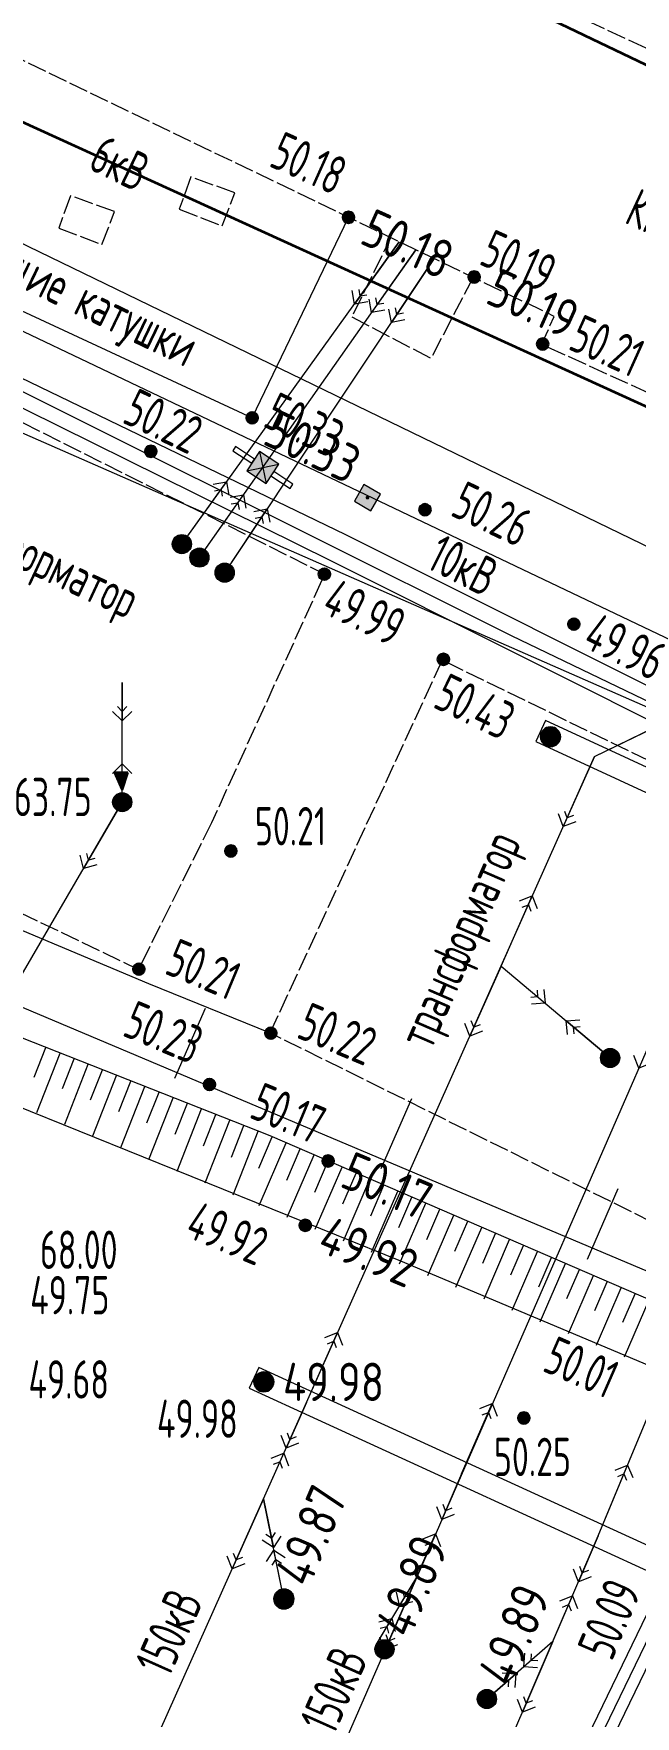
# Model space of a CAD drawing. Extents: x 1098675 to 1099684, y 381052 to 381453.
# Drawn here: x 1099373.58 to 1099389.28, y 381297.11 to 381341 of the extents above; entities that cross this region are included whole.
import ezdxf
from ezdxf.enums import TextEntityAlignment as Align

# ---------------------------------------------------------------- set-up
doc = ezdxf.new("R2010")
doc.units = 0
doc.header["$MEASUREMENT"] = 0
doc.linetypes.add('500_13', pattern=[1, 1, 0])
doc.layers.add('Съемка', color=253, linetype='CONTINUOUS', lineweight=20)
doc.layers.add('Тропа обхода предв.', color=7, linetype='CONTINUOUS', lineweight=0)
doc.layers.add('Территория ПС Мелитопольская$0$0.1 Здание и сооружение (сущ.)', color=7, linetype='CONTINUOUS')
doc.styles.add('txt', font='GOST2304A.ttf')
doc.styles.add('ГОСТ', font='GOST2304A.ttf', dxfattribs={"height": 2.5})
doc.linetypes.add('g5_119_1', pattern='A,4,-1,[31,GUGK_2005.shx,S=0.1,R=0,X=0,Y=0],0.35,[31,GUGK_2005.shx,S=0.08,R=0,X=0,Y=0],3.3,[31,GUGK_2005.shx,S=0.08,R=180,X=0,Y=0],0.35,[31,GUGK_2005.shx,S=0.1,R=180,X=0,Y=0],-1', length=10)
doc.linetypes.add('ЗАБбетКР^1', pattern='A,2,-0.498,0,[133,ltypeshp.shx,S=0.04,R=0,X=-0.04,Y=0],-0.001,[133,ltypeshp.shx,S=0.08,R=0,X=-0.08,Y=0],-0.001,[133,ltypeshp.shx,S=0.5,R=0,X=-0.5,Y=0],-0.001,["|",txt,S=0.5,R=0,X=0,Y=0.5],-0.499,2', length=5)
doc.linetypes.add('ПОДОШВА_Дороги', pattern='A,0,[201,mapsigns2.shx,S=0.12,R=0,X=0,Y=0],-1.5', length=1.5)

# ---------------------------------------------------------------- blocks, each defined once
blk = doc.blocks.new('Территория ПС Мелитопольская')
at = {"layer": 'Территория ПС Мелитопольская$0$0.1 Здание и сооружение (сущ.)', "color": 146, "lineweight": 35, "true_color": 0x105689}
blk.add_lwpolyline([(719806, 580508), (790754, 551155), (794346, 559917), (786370, 563335), (777268, 567077), (776659, 565745), (747644, 578368), (748403, 580022), (738142, 584428), (737600, 583313), (723840, 589985), (719806, 580508)], dxfattribs=at)
blk = doc.blocks.new('Съемка')
at = {"layer": 'Съемка', "linetype": 'Continuous', "lineweight": -2}
h = blk.add_hatch(color=8, dxfattribs=at)
h.dxf.hatch_style = 1
edge = h.paths.add_edge_path()
edge.add_arc((1099381.798, 381336.206), 0.15, 0, 360)
h = blk.add_hatch(color=8, dxfattribs=at)
h.dxf.hatch_style = 1
edge = h.paths.add_edge_path()
edge.add_arc((1099381.798, 381336.206), 0.15, 0, 360)
h = blk.add_hatch(color=8, dxfattribs=at)
h.dxf.hatch_style = 1
edge = h.paths.add_edge_path()
edge.add_arc((1099385.078, 381334.649), 0.15, 0, 360)
h = blk.add_hatch(color=8, dxfattribs=at)
h.dxf.hatch_style = 1
edge = h.paths.add_edge_path()
edge.add_arc((1099385.078, 381334.649), 0.15, 0, 360)
h = blk.add_hatch(color=8, dxfattribs=at)
h.dxf.hatch_style = 1
edge = h.paths.add_edge_path()
edge.add_arc((1099386.865, 381332.901), 0.15, 0, 360)
h = blk.add_hatch(color=8, dxfattribs=at)
h.dxf.hatch_style = 1
edge = h.paths.add_edge_path()
edge.add_arc((1099386.865, 381332.901), 0.15, 0, 360)
h = blk.add_hatch(color=8, dxfattribs=at)
h.dxf.hatch_style = 1
edge = h.paths.add_edge_path()
edge.add_arc((1099379.282, 381330.977), 0.15, 0, 360)
h = blk.add_hatch(color=8, dxfattribs=at)
h.dxf.hatch_style = 1
edge = h.paths.add_edge_path()
edge.add_arc((1099379.282, 381330.977), 0.15, 0, 360)
h = blk.add_hatch(color=8, dxfattribs=at)
h.dxf.hatch_style = 1
edge = h.paths.add_edge_path()
edge.add_arc((1099376.638, 381330.103), 0.15, 0, 360)
h = blk.add_hatch(color=8, dxfattribs=at)
h.dxf.hatch_style = 1
edge = h.paths.add_edge_path()
edge.add_arc((1099376.638, 381330.103), 0.15, 0, 360)
at = {"layer": 'Съемка', "linetype": 'Continuous', "lineweight": -2, "true_color": 0xffffff}
h = blk.add_hatch(color=7, dxfattribs=at)
h.dxf.hatch_style = 1
h.paths.add_polyline_path([(1099379.145, 381329.598), (1099379.647, 381329.268), (1099379.976, 381329.77), (1099379.474, 381330.099)])
h = blk.add_hatch(color=7, dxfattribs=at)
h.dxf.hatch_style = 1
h.paths.add_polyline_path([(1099381.951, 381328.807), (1099382.383, 381328.555), (1099382.634, 381328.987), (1099382.202, 381329.239)])
at = {"layer": 'Съемка', "linetype": 'Continuous', "lineweight": -2}
h = blk.add_hatch(color=8, dxfattribs=at)
edge = h.paths.add_edge_path()
edge.add_arc((1099382.293, 381328.897), 0.05, -30.2369, 329.7631)
h = blk.add_hatch(color=8, dxfattribs=at)
h.dxf.hatch_style = 1
edge = h.paths.add_edge_path()
edge.add_arc((1099383.794, 381328.58), 0.15, 0, 360)
h = blk.add_hatch(color=8, dxfattribs=at)
h.dxf.hatch_style = 1
edge = h.paths.add_edge_path()
edge.add_arc((1099383.794, 381328.58), 0.15, 0, 360)
at = {"layer": 'Съемка', "linetype": 'Continuous', "lineweight": -2, "true_color": 0xffffff}
h = blk.add_hatch(color=7, dxfattribs=at)
h.dxf.hatch_style = 1
edge = h.paths.add_edge_path()
edge.add_arc((1099377.449, 381327.684), 0.25, 0, 360)
at = {"layer": 'Съемка', "linetype": 'Continuous', "lineweight": -2}
h = blk.add_hatch(color=8, dxfattribs=at)
edge = h.paths.add_edge_path()
edge.add_arc((1099377.449, 381327.684), 0.05, 0, 360)
at = {"layer": 'Съемка', "linetype": 'Continuous', "lineweight": -2, "true_color": 0xffffff}
h = blk.add_hatch(color=7, dxfattribs=at)
h.dxf.hatch_style = 1
edge = h.paths.add_edge_path()
edge.add_arc((1099377.907, 381327.332), 0.25, 0, 360)
at = {"layer": 'Съемка', "linetype": 'Continuous', "lineweight": -2}
h = blk.add_hatch(color=8, dxfattribs=at)
edge = h.paths.add_edge_path()
edge.add_arc((1099377.907, 381327.332), 0.05, 0, 360)
at = {"layer": 'Съемка', "linetype": 'Continuous', "lineweight": -2, "true_color": 0xffffff}
h = blk.add_hatch(color=7, dxfattribs=at)
h.dxf.hatch_style = 1
edge = h.paths.add_edge_path()
edge.add_arc((1099378.567, 381326.938), 0.25, 0, 360)
at = {"layer": 'Съемка', "linetype": 'Continuous', "lineweight": -2}
h = blk.add_hatch(color=8, dxfattribs=at)
edge = h.paths.add_edge_path()
edge.add_arc((1099378.567, 381326.938), 0.05, 0, 360)
h = blk.add_hatch(color=8, dxfattribs=at)
h.dxf.hatch_style = 1
edge = h.paths.add_edge_path()
edge.add_arc((1099381.168, 381326.9), 0.15, 0, 360)
h = blk.add_hatch(color=8, dxfattribs=at)
h.dxf.hatch_style = 1
edge = h.paths.add_edge_path()
edge.add_arc((1099381.168, 381326.9), 0.15, 0, 360)
h = blk.add_hatch(color=8, dxfattribs=at)
h.dxf.hatch_style = 1
edge = h.paths.add_edge_path()
edge.add_arc((1099387.68, 381325.594), 0.15, 0, 360)
h = blk.add_hatch(color=8, dxfattribs=at)
h.dxf.hatch_style = 1
edge = h.paths.add_edge_path()
edge.add_arc((1099387.68, 381325.594), 0.15, 0, 360)
h = blk.add_hatch(color=8, dxfattribs=at)
h.dxf.hatch_style = 1
edge = h.paths.add_edge_path()
edge.add_arc((1099384.274, 381324.678), 0.15, 0, 360)
h = blk.add_hatch(color=8, dxfattribs=at)
h.dxf.hatch_style = 1
edge = h.paths.add_edge_path()
edge.add_arc((1099384.274, 381324.678), 0.15, 0, 360)
at = {"layer": 'Съемка', "linetype": 'Continuous', "lineweight": -2, "true_color": 0xffffff}
h = blk.add_hatch(color=7, dxfattribs=at)
h.dxf.hatch_style = 1
edge = h.paths.add_edge_path()
edge.add_arc((1099387.069, 381322.658), 0.25, 0, 360)
at = {"layer": 'Съемка', "linetype": 'Continuous', "lineweight": -2}
h = blk.add_hatch(color=8, dxfattribs=at)
edge = h.paths.add_edge_path()
edge.add_arc((1099387.069, 381322.658), 0.05, 0, 360)
at = {"layer": 'Съемка', "lineweight": -2}
blk.add_hatch(color=8, dxfattribs=at).paths.add_polyline_path([(1099376.042, 381321.725), (1099375.892, 381321.275), (1099375.692, 381321.725)])
at = {"layer": 'Съемка', "linetype": 'Continuous', "lineweight": -2, "true_color": 0xffffff}
h = blk.add_hatch(color=7, dxfattribs=at)
h.dxf.hatch_style = 1
edge = h.paths.add_edge_path()
edge.add_arc((1099375.892, 381320.953), 0.25, 0, 360)
at = {"layer": 'Съемка', "linetype": 'Continuous', "lineweight": -2}
h = blk.add_hatch(color=8, dxfattribs=at)
edge = h.paths.add_edge_path()
edge.add_arc((1099375.892, 381320.953), 0.05, 0, 360)
h = blk.add_hatch(color=8, dxfattribs=at)
h.dxf.hatch_style = 1
edge = h.paths.add_edge_path()
edge.add_arc((1099378.729, 381319.678), 0.15, 0, 360)
h = blk.add_hatch(color=8, dxfattribs=at)
h.dxf.hatch_style = 1
edge = h.paths.add_edge_path()
edge.add_arc((1099378.729, 381319.678), 0.15, 0, 360)
h = blk.add_hatch(color=8, dxfattribs=at)
h.dxf.hatch_style = 1
edge = h.paths.add_edge_path()
edge.add_arc((1099376.328, 381316.598), 0.15, 0, 360)
h = blk.add_hatch(color=8, dxfattribs=at)
h.dxf.hatch_style = 1
edge = h.paths.add_edge_path()
edge.add_arc((1099376.328, 381316.598), 0.15, 0, 360)
h = blk.add_hatch(color=8, dxfattribs=at)
h.dxf.hatch_style = 1
edge = h.paths.add_edge_path()
edge.add_arc((1099379.771, 381314.93), 0.15, 0, 360)
h = blk.add_hatch(color=8, dxfattribs=at)
h.dxf.hatch_style = 1
edge = h.paths.add_edge_path()
edge.add_arc((1099379.771, 381314.93), 0.15, 0, 360)
at = {"layer": 'Съемка', "linetype": 'Continuous', "lineweight": -2, "true_color": 0xffffff}
h = blk.add_hatch(color=7, dxfattribs=at)
h.dxf.hatch_style = 1
edge = h.paths.add_edge_path()
edge.add_arc((1099388.626, 381314.281), 0.25, 0, 360)
at = {"layer": 'Съемка', "linetype": 'Continuous', "lineweight": -2}
h = blk.add_hatch(color=8, dxfattribs=at)
edge = h.paths.add_edge_path()
edge.add_arc((1099388.626, 381314.281), 0.05, 0, 360)
h = blk.add_hatch(color=8, dxfattribs=at)
h.dxf.hatch_style = 1
edge = h.paths.add_edge_path()
edge.add_arc((1099378.171, 381313.591), 0.15, 0, 360)
h = blk.add_hatch(color=8, dxfattribs=at)
h.dxf.hatch_style = 1
edge = h.paths.add_edge_path()
edge.add_arc((1099378.171, 381313.591), 0.15, 0, 360)
h = blk.add_hatch(color=8, dxfattribs=at)
h.dxf.hatch_style = 1
edge = h.paths.add_edge_path()
edge.add_arc((1099381.265, 381311.595), 0.15, 0, 360)
h = blk.add_hatch(color=8, dxfattribs=at)
h.dxf.hatch_style = 1
edge = h.paths.add_edge_path()
edge.add_arc((1099381.265, 381311.595), 0.15, 0, 360)
h = blk.add_hatch(color=8, dxfattribs=at)
h.dxf.hatch_style = 1
edge = h.paths.add_edge_path()
edge.add_arc((1099380.67, 381309.916), 0.15, 0, 360)
h = blk.add_hatch(color=8, dxfattribs=at)
h.dxf.hatch_style = 1
edge = h.paths.add_edge_path()
edge.add_arc((1099380.67, 381309.916), 0.15, 0, 360)
at = {"layer": 'Съемка', "linetype": 'Continuous', "lineweight": -2, "true_color": 0xffffff}
h = blk.add_hatch(color=7, dxfattribs=at)
h.dxf.hatch_style = 1
edge = h.paths.add_edge_path()
edge.add_arc((1099379.588, 381305.833), 0.25, 0, 360)
at = {"layer": 'Съемка', "linetype": 'Continuous', "lineweight": -2}
h = blk.add_hatch(color=8, dxfattribs=at)
h.dxf.hatch_style = 1
edge = h.paths.add_edge_path()
edge.add_arc((1099379.588, 381305.833), 0.15, 0, 360)
h = blk.add_hatch(color=8, dxfattribs=at)
h.dxf.hatch_style = 1
edge = h.paths.add_edge_path()
edge.add_arc((1099379.588, 381305.833), 0.15, 0, 360)
h = blk.add_hatch(color=8, dxfattribs=at)
edge = h.paths.add_edge_path()
edge.add_arc((1099379.588, 381305.833), 0.05, 0, 360)
h = blk.add_hatch(color=8, dxfattribs=at)
h.dxf.hatch_style = 1
edge = h.paths.add_edge_path()
edge.add_arc((1099386.373, 381304.89), 0.15, 0, 360)
h = blk.add_hatch(color=8, dxfattribs=at)
h.dxf.hatch_style = 1
edge = h.paths.add_edge_path()
edge.add_arc((1099386.373, 381304.89), 0.15, 0, 360)
at = {"layer": 'Съемка', "linetype": 'Continuous', "lineweight": -2, "true_color": 0xffffff}
h = blk.add_hatch(color=7, dxfattribs=at)
h.dxf.hatch_style = 1
edge = h.paths.add_edge_path()
edge.add_arc((1099380.112, 381300.171), 0.25, 0, 360)
at = {"layer": 'Съемка', "linetype": 'Continuous', "lineweight": -2}
h = blk.add_hatch(color=8, dxfattribs=at)
h.dxf.hatch_style = 1
edge = h.paths.add_edge_path()
edge.add_arc((1099380.112, 381300.171), 0.15, 0, 360)
h = blk.add_hatch(color=8, dxfattribs=at)
edge = h.paths.add_edge_path()
edge.add_arc((1099380.112, 381300.171), 0.05, 0, 360)
at = {"layer": 'Съемка', "linetype": 'Continuous', "lineweight": -2, "true_color": 0xffffff}
h = blk.add_hatch(color=7, dxfattribs=at)
h.dxf.hatch_style = 1
edge = h.paths.add_edge_path()
edge.add_arc((1099382.737, 381298.858), 0.25, 0, 360)
at = {"layer": 'Съемка', "linetype": 'Continuous', "lineweight": -2}
h = blk.add_hatch(color=8, dxfattribs=at)
h.dxf.hatch_style = 1
edge = h.paths.add_edge_path()
edge.add_arc((1099382.745, 381298.843), 0.15, 0, 360)
h = blk.add_hatch(color=8, dxfattribs=at)
edge = h.paths.add_edge_path()
edge.add_arc((1099382.737, 381298.858), 0.05, 0, 360)
at = {"layer": 'Съемка', "linetype": 'Continuous', "lineweight": -2, "true_color": 0xffffff}
h = blk.add_hatch(color=7, dxfattribs=at)
h.dxf.hatch_style = 1
edge = h.paths.add_edge_path()
edge.add_arc((1099385.409, 381297.562), 0.25, 0, 360)
at = {"layer": 'Съемка', "linetype": 'Continuous', "lineweight": -2}
h = blk.add_hatch(color=8, dxfattribs=at)
h.dxf.hatch_style = 1
edge = h.paths.add_edge_path()
edge.add_arc((1099385.409, 381297.562), 0.15, 0, 360)
h = blk.add_hatch(color=8, dxfattribs=at)
edge = h.paths.add_edge_path()
edge.add_arc((1099385.409, 381297.562), 0.05, 0, 360)
at = {"layer": 'Съемка', "color": 8, "linetype": '500_13', "lineweight": 20, "ltscale": 0.5, "flags": 128}
blk.add_lwpolyline([(1099338.042, 381366.048), (1099351.868, 381359.658), (1099352.116, 381360.126), (1099362.367, 381355.426), (1099361.54, 381353.634), (1099390.204, 381340.328), (1099390.753, 381341.594), (1099407.662, 381333.992), (1099403.698, 381325.228), (1099386.837, 381332.893), (1099387.167, 381333.622), (1099361.847, 381345.808), (1099361.008, 381343.982), (1099333.952, 381356.337), (1099338.045, 381366.056)], dxfattribs=at)
at = {"layer": 'Съемка', "color": 8, "lineweight": 0, "flags": 128}
for points in [[(1099305.085, 381361.52), (1099308.708, 381356.292), (1099317.422, 381347.915), (1099328.5, 381339.161), (1099347.937, 381328.166), (1099356.615, 381324.307), (1099366.208, 381320.583), (1099376.581, 381316.222), (1099379.753, 381314.934)], [(1099396.511, 381305.804), (1099365.454, 381318.904), (1099357.577, 381322.286), (1099347.455, 381326.639), (1099339.815, 381330.93), (1099334.713, 381333.856), (1099327.637, 381337.864), (1099318.126, 381345.489), (1099316.592, 381346.869), (1099309.325, 381353.681), (1099307.625, 381355.309), (1099304.03, 381360.792)], [(1099393.636, 381306.465), (1099391.102, 381307.345), (1099379.752, 381312.248), (1099371.999, 381315.302), (1099361.024, 381320.594), (1099346.329, 381326.754)]]:
    blk.add_lwpolyline(points, dxfattribs=at)
at = {"layer": 'Съемка', "color": 8, "linetype": 'Continuous', "lineweight": 20}
for points in [[(1099297.931, 381340.133), (1099302.143, 381338.472), (1099302.919, 381342.524), (1099330.195, 381355.418), (1099349.653, 381346.319), (1099366.013, 381339.042), (1099402.016, 381321.604)], [(1099293.477, 381335.589), (1099295.277, 381336.834), (1099296.39, 381339.207), (1099302.525, 381337.272), (1099304.857, 381340.63), (1099330.472, 381353.561), (1099348.811, 381344.513), (1099365.128, 381337.121), (1099401.209, 381319.948)], [(1099400.554, 381318.621), (1099363.968, 381334.664), (1099347.715, 381342.411), (1099330.823, 381351.162), (1099306.282, 381339.344), (1099303.827, 381336.689)], [(1099357.043, 381345.792), (1099354.713, 381340.845), (1099363.957, 381336.508), (1099381.722, 381327.931), (1099401.221, 381318.181), (1099403.856, 381323.922)], [(1099377.449, 381327.684), (1099383.122, 381335.568)], [(1099377.907, 381327.332), (1099383.551, 381335.362)], [(1099383.122, 381335.568), (1099381.954, 381333.945)], [(1099383.551, 381335.362), (1099382.401, 381333.726)], [(1099378.567, 381326.938), (1099384.031, 381335.131)], [(1099384.031, 381335.131), (1099382.921, 381333.467)], [(1099382.303, 381334.002), (1099381.954, 381333.945), (1099381.897, 381334.294)], [(1099382.275, 381334.176), (1099382.1, 381334.148), (1099382.072, 381334.322)], [(1099382.75, 381333.786), (1099382.401, 381333.726), (1099382.341, 381334.074)], [(1099382.719, 381333.961), (1099382.545, 381333.93), (1099382.515, 381334.104)], [(1099383.268, 381333.537), (1099382.921, 381333.467), (1099382.852, 381333.814)], [(1099383.233, 381333.71), (1099383.06, 381333.675), (1099383.025, 381333.849)], [(1099379.474, 381330.099), (1099379.647, 381329.268)], [(1099379.145, 381329.598), (1099379.976, 381329.77)], [(1099377.449, 381327.684), (1099378.617, 381329.307)], [(1099378.268, 381329.25), (1099378.617, 381329.307), (1099378.674, 381328.958)], [(1099378.297, 381329.076), (1099378.471, 381329.104), (1099378.5, 381328.93)], [(1099377.907, 381327.332), (1099379.057, 381328.968)], [(1099378.709, 381328.907), (1099379.057, 381328.968), (1099379.118, 381328.62)], [(1099378.739, 381328.733), (1099378.914, 381328.763), (1099378.944, 381328.589)], [(1099378.567, 381326.938), (1099379.677, 381328.602)], [(1099379.33, 381328.533), (1099379.677, 381328.602), (1099379.746, 381328.255)], [(1099379.365, 381328.359), (1099379.538, 381328.394), (1099379.573, 381328.221)], [(1099370.859, 381259.027), (1099367.082, 381270.82), (1099366.834, 381274.283), (1099380.698, 381305.293), (1099388.216, 381322.143), (1099398.981, 381327.372)], [(1099399.396, 381327.184), (1099392.146, 381320.372), (1099371.183, 381272.364), (1099368.522, 381269.648), (1099371.805, 381261.179)], [(1099372.669, 381262.966), (1099369.661, 381269.488), (1099375.012, 381270.871), (1099388.313, 381301.816), (1099395.396, 381318.834), (1099399.824, 381326.989)], [(1099346.262, 381246.025), (1099359.801, 381277.402), (1099369.681, 381310.296), (1099375.892, 381320.953), (1099375.892, 381324.07)], [(1099375.892, 381324.07), (1099375.892, 381323.07)], [(1099376.017, 381323.445), (1099375.892, 381323.32), (1099375.767, 381323.445)], [(1099376.142, 381323.32), (1099375.892, 381323.07), (1099375.642, 381323.32)], [(1099388.216, 381322.143), (1099390.015, 381323.017)], [(1099388.216, 381322.143), (1099387.401, 381320.317)], [(1099375.642, 381321.703), (1099375.892, 381321.953), (1099376.142, 381321.703)], [(1099375.767, 381321.578), (1099375.892, 381321.703), (1099376.017, 381321.578)], [(1099375.892, 381320.953), (1099375.892, 381321.953)], [(1099375.892, 381320.953), (1099374.885, 381319.225)], [(1099387.731, 381320.443), (1099387.401, 381320.317), (1099387.275, 381320.647)], [(1099387.668, 381320.608), (1099387.503, 381320.545), (1099387.44, 381320.71)], [(1099375.227, 381319.315), (1099374.885, 381319.225), (1099374.795, 381319.567)], [(1099375.182, 381319.486), (1099375.011, 381319.441), (1099374.966, 381319.612)], [(1099385.778, 381316.68), (1099386.593, 381318.506)], [(1099386.263, 381318.38), (1099386.593, 381318.506), (1099386.72, 381318.176)], [(1099386.326, 381318.215), (1099386.491, 381318.278), (1099386.555, 381318.113)], [(1099385.778, 381316.68), (1099384.963, 381314.853)], [(1099385.778, 381316.68), (1099388.626, 381314.281)], [(1099385.778, 381316.68), (1099386.926, 381315.713)], [(1099386.719, 381316.051), (1099386.734, 381315.874), (1099386.558, 381315.859)], [(1099386.895, 381316.066), (1099386.926, 381315.713), (1099386.573, 381315.683)], [(1099385.294, 381314.98), (1099384.963, 381314.853), (1099384.837, 381315.184)], [(1099385.23, 381315.145), (1099385.065, 381315.082), (1099385.002, 381315.247)], [(1099387.509, 381314.895), (1099387.479, 381315.247), (1099387.831, 381315.278)], [(1099388.626, 381314.281), (1099387.479, 381315.247)], [(1099387.685, 381314.91), (1099387.67, 381315.086), (1099387.846, 381315.101)], [(1099389.701, 381314.147), (1099389.372, 381314.018), (1099389.243, 381314.347)], [(1099380.698, 381305.293), (1099381.512, 381307.119)], [(1099381.182, 381306.993), (1099381.512, 381307.119), (1099381.639, 381306.789)], [(1099381.246, 381306.828), (1099381.411, 381306.891), (1099381.474, 381306.726)], [(1099380.698, 381305.293), (1099380.167, 381304.106)], [(1099384.75, 381303.434), (1099385.551, 381305.267)], [(1099385.222, 381305.138), (1099385.551, 381305.267), (1099385.68, 381304.938)], [(1099385.286, 381304.974), (1099385.451, 381305.038), (1099385.515, 381304.874)], [(1099380.497, 381304.232), (1099380.167, 381304.106), (1099380.041, 381304.436)], [(1099380.434, 381304.397), (1099380.269, 381304.334), (1099380.206, 381304.499)], [(1099379.577, 381302.787), (1099380.108, 381303.974)], [(1099379.778, 381303.848), (1099380.108, 381303.974), (1099380.234, 381303.644)], [(1099379.841, 381303.683), (1099380.006, 381303.746), (1099380.069, 381303.581)], [(1099388.313, 381301.816), (1099389.082, 381303.663)], [(1099388.755, 381303.528), (1099389.082, 381303.663), (1099389.217, 381303.336)], [(1099384.75, 381303.434), (1099384.23, 381302.243)], [(1099388.822, 381303.364), (1099388.986, 381303.432), (1099389.053, 381303.268)], [(1099379.577, 381302.787), (1099378.761, 381300.961)], [(1099380.112, 381300.171), (1099379.577, 381302.787)], [(1099379.577, 381302.787), (1099379.838, 381301.513)], [(1099384.559, 381302.372), (1099384.23, 381302.243), (1099384.101, 381302.572)], [(1099384.495, 381302.537), (1099384.33, 381302.472), (1099384.266, 381302.637)], [(1099379.885, 381301.906), (1099379.788, 381301.758), (1099379.64, 381301.856)], [(1099380.033, 381301.808), (1099379.838, 381301.513), (1099379.543, 381301.708)], [(1099379.657, 381301.15), (1099379.852, 381301.445), (1099380.147, 381301.25)], [(1099380.112, 381300.171), (1099379.852, 381301.445)], [(1099383.546, 381300.676), (1099384.066, 381301.867)], [(1099383.737, 381301.738), (1099384.066, 381301.867), (1099384.195, 381301.538)], [(1099383.801, 381301.573), (1099383.966, 381301.638), (1099384.03, 381301.473)], [(1099388.313, 381301.816), (1099387.8, 381300.622)], [(1099379.091, 381301.088), (1099378.761, 381300.961), (1099378.635, 381301.292)], [(1099379.028, 381301.253), (1099378.863, 381301.19), (1099378.8, 381301.355)], [(1099379.804, 381301.052), (1099379.902, 381301.2), (1099380.049, 381301.102)], [(1099388.063, 381300.917), (1099387.899, 381300.852), (1099387.833, 381301.016)], [(1099382.517, 381298.977), (1099383.546, 381300.676)], [(1099383.546, 381300.676), (1099382.745, 381298.843)], [(1099383.542, 381300.695), (1099383.132, 381300.008)], [(1099388.128, 381300.753), (1099387.8, 381300.622), (1099387.669, 381300.95)], [(1099383.475, 381300.094), (1099383.132, 381300.008), (1099383.046, 381300.351)], [(1099383.432, 381300.266), (1099383.261, 381300.222), (1099383.217, 381300.394)], [(1099387.128, 381299.059), (1099387.642, 381300.253)], [(1099387.313, 381300.122), (1099387.642, 381300.253), (1099387.773, 381299.925)], [(1099387.379, 381299.958), (1099387.543, 381300.024), (1099387.608, 381299.859)], [(1099382.517, 381298.977), (1099382.927, 381299.664)], [(1099382.585, 381299.578), (1099382.927, 381299.664), (1099383.014, 381299.321)], [(1099382.628, 381299.406), (1099382.799, 381299.45), (1099382.843, 381299.278)], [(1099383.01, 381299.137), (1099382.845, 381299.072), (1099382.781, 381299.237)], [(1099383.075, 381298.972), (1099382.745, 381298.843), (1099382.616, 381299.172)], [(1099387.128, 381299.059), (1099385.409, 381297.562)], [(1099387.128, 381299.059), (1099386.339, 381297.222)], [(1099387.128, 381299.059), (1099386.374, 381298.402)], [(1099386.727, 381298.378), (1099386.374, 381298.402), (1099386.399, 381298.755)], [(1099386.739, 381298.554), (1099386.563, 381298.567), (1099386.575, 381298.743)], [(1099385.409, 381297.562), (1099386.163, 381298.219)], [(1099385.798, 381298.067), (1099385.975, 381298.054), (1099385.962, 381297.878)], [(1099385.81, 381298.243), (1099386.163, 381298.219), (1099386.139, 381297.866)], [(1099386.667, 381297.353), (1099386.339, 381297.222), (1099386.208, 381297.55)], [(1099386.601, 381297.517), (1099386.437, 381297.451), (1099386.372, 381297.615)]]:
    blk.add_lwpolyline(points, dxfattribs=at)
at = {"layer": 'Съемка', "color": 8}
for points in [[(1099404.382, 381323.677), (1099401.54, 381317.575), (1099396.915, 381307.478), (1099398.414, 381306.729), (1099394.935, 381299.759), (1099391.261, 381301.855), (1099384.219, 381287.309), (1099376.008, 381291.211), (1099376.3, 381291.745), (1099383.937, 381288.101), (1099391.001, 381302.695), (1099394.681, 381300.595), (1099397.609, 381306.46), (1099396.127, 381307.2), (1099400.837, 381317.482), (1099381.354, 381327.241), (1099369.816, 381332.946), (1099369.113, 381331.259), (1099368.464, 381331.543), (1099369.207, 381333.321), (1099364.091, 381335.741), (1099351.161, 381341.524), (1099345.829, 381330.233), (1099340.338, 381317.502)], [(1099378.059, 381315.574), (1099377.254, 381313.744)], [(1099383.444, 381313.219), (1099382.644, 381311.389)], [(1099388.829, 381310.864), (1099388.029, 381309.029)]]:
    blk.add_lwpolyline(points, dxfattribs=at)
at = {"layer": 'Съемка', "color": 8, "linetype": 'ЗАБбетКР^1', "ltscale": 0.5, "flags": 128}
blk.add_lwpolyline([(1099370.635, 381341.578), (1099368.325, 381336.066), (1099379.282, 381330.977), (1099381.798, 381336.206)], dxfattribs=at)
at = {"layer": 'Съемка', "color": 8, "linetype": '500_13', "ltscale": 0.5}
for points in [[(1099377.685, 381337.26), (1099377.379, 381336.415), (1099378.505, 381335.986), (1099378.832, 381336.845), (1099377.685, 381337.26)], [(1099374.542, 381336.769), (1099374.236, 381335.925), (1099375.362, 381335.495), (1099375.689, 381336.354), (1099374.542, 381336.769)]]:
    blk.add_lwpolyline(points, dxfattribs=at)
at = {"layer": 'Съемка', "color": 8, "linetype": '500_13', "ltscale": 0.5, "flags": 128}
for points in [[(1099385.05, 381334.64), (1099383.95, 381332.528), (1099381.887, 381333.602), (1099382.902, 381335.675)], [(1099379.753, 381314.934), (1099384.249, 381324.657), (1099397.631, 381318.144), (1099398.874, 381317.252), (1099398.595, 381313.919), (1099395.522, 381307.129), (1099379.753, 381314.934)]]:
    blk.add_lwpolyline(points, dxfattribs=at)
at = {"layer": 'Съемка', "color": 8, "linetype": 'g5_119_1', "flags": 128}
for points in [[(1099401.269, 381317.699), (1099391.564, 381322.639), (1099386.049, 381325.289), (1099375.104, 381330.749), (1099369.634, 381333.479), (1099368.849, 381331.494)], [(1099401.264, 381317.699), (1099396.519, 381307.339), (1099398.014, 381306.594), (1099394.808, 381300.177), (1099391.142, 381302.287), (1099384.079, 381287.704), (1099376.3, 381291.313)]]:
    blk.add_lwpolyline(points, dxfattribs=at)
at = {"layer": 'Съемка', "color": 8, "linetype": '500_13', "ltscale": 0.5, "flags": 128}
blk.add_lwpolyline([(1099378.223, 381320.412), (1099376.313, 381316.585), (1099364.722, 381322.168), (1099370.02, 381332.489), (1099381.178, 381326.902)], close=True, dxfattribs=at)
at = {"layer": 'Съемка', "color": 8, "linetype": 'Continuous'}
for points in [[(1099378.777, 381330.12), (1099379.274, 381329.794), (1099379.346, 381329.903), (1099378.848, 381330.23)], [(1099379.775, 381329.465), (1099380.273, 381329.138), (1099380.344, 381329.247), (1099379.847, 381329.574)]]:
    blk.add_lwpolyline(points, close=True, dxfattribs=at)
at = {"layer": 'Съемка', "color": 8, "linetype": 'Continuous', "lineweight": 20}
for points in [[(1099379.145, 381329.598), (1099379.647, 381329.268), (1099379.976, 381329.77), (1099379.474, 381330.099)], [(1099381.951, 381328.807), (1099382.383, 381328.555), (1099382.634, 381328.987), (1099382.202, 381329.239)]]:
    blk.add_lwpolyline(points, close=True, dxfattribs=at)
at = {"layer": 'Съемка', "color": 8, "linetype": 'ПОДОШВА_Дороги', "lineweight": 0, "ltscale": 0.5, "flags": 128}
blk.add_lwpolyline([(1099346.809, 381324.863), (1099357.713, 381320.031), (1099371.395, 381313.738), (1099383.159, 381308.987), (1099390.635, 381305.84), (1099394.241, 381305.983)], dxfattribs=at)
at = {"layer": 'Съемка', "color": 8, "linetype": 'Continuous', "flags": 128}
for points in [[(1099386.941, 381323.079), (1099386.689, 381322.535), (1099397.38, 381317.599), (1099397.631, 381318.144)], [(1099379.456, 381306.212), (1099379.206, 381305.667), (1099389.907, 381300.766), (1099390.157, 381301.312)]]:
    blk.add_lwpolyline(points, close=True, dxfattribs=at)
at = {"layer": 'Съемка', "color": 8, "linetype": 'Continuous', "lineweight": -2, "flags": 128}
blk.add_lwpolyline([(1099376.042, 381321.725), (1099375.892, 381321.275), (1099375.692, 381321.725), (1099376.042, 381321.725), (1099376.042, 381321.725)], close=True, dxfattribs=at)
at = {"layer": 'Съемка', "color": 8, "linetype": 'Continuous', "lineweight": 20}
blk.add_lwpolyline([(1099389.022, 381319.65, 0, 0, 0), (1099388.531, 381318.941, 0, 0, 0), (1099389.156, 381318.927, 0, 0, 0), (1099388.682, 381318.207, 0.25, 0, 0), (1099388.517, 381317.956, 0, 0, 0)], format="xyseb", dxfattribs=at)
at = {"layer": 'Съемка', "color": 8, "lineweight": 0}
for points in [[(1099373.597, 381313.783), (1099373.901, 381314.553)], [(1099373.66, 381312.86), (1099374.27, 381314.408)], [(1099374.333, 381313.485), (1099374.639, 381314.262)], [(1099374.393, 381312.554), (1099375.008, 381314.117)], [(1099375.068, 381313.186), (1099375.378, 381313.971)], [(1099375.125, 381312.248), (1099375.747, 381313.826)], [(1099375.804, 381312.888), (1099376.116, 381313.68)], [(1099375.858, 381311.942), (1099376.485, 381313.535)], [(1099376.539, 381312.589), (1099376.855, 381313.389)], [(1099376.59, 381311.635), (1099377.224, 381313.244)], [(1099377.275, 381312.29), (1099377.593, 381313.099)], [(1099377.323, 381311.329), (1099377.962, 381312.953)], [(1099378.01, 381311.992), (1099378.332, 381312.808)], [(1099378.055, 381311.023), (1099378.701, 381312.662)], [(1099378.746, 381311.693), (1099379.07, 381312.517)], [(1099378.788, 381310.716), (1099379.439, 381312.371)], [(1099379.454, 381311.405), (1099379.808, 381312.224)], [(1099379.466, 381310.433), (1099380.172, 381312.067)], [(1099380.185, 381311.094), (1099380.537, 381311.909)], [(1099380.199, 381310.126), (1099380.901, 381311.752)], [(1099380.915, 381310.784), (1099381.265, 381311.595)], [(1099380.931, 381309.82), (1099381.63, 381311.437)], [(1099381.646, 381310.474), (1099381.994, 381311.28)], [(1099381.664, 381309.516), (1099382.358, 381311.122)], [(1099382.377, 381310.165), (1099382.723, 381310.965)], [(1099382.398, 381309.213), (1099383.087, 381310.808)], [(1099383.108, 381309.856), (1099383.451, 381310.65)], [(1099383.132, 381308.911), (1099383.816, 381310.493)], [(1099383.84, 381309.548), (1099384.18, 381310.335)], [(1099383.866, 381308.608), (1099384.544, 381310.178)], [(1099384.571, 381309.239), (1099384.909, 381310.021)], [(1099384.6, 381308.306), (1099385.273, 381309.863)], [(1099385.302, 381308.93), (1099385.637, 381309.706)], [(1099385.334, 381308.003), (1099386.002, 381309.548)], [(1099386.033, 381308.621), (1099386.366, 381309.391)], [(1099386.068, 381307.7), (1099386.73, 381309.234)], [(1099386.765, 381308.313), (1099387.095, 381309.076)], [(1099386.802, 381307.398), (1099387.459, 381308.919)], [(1099387.496, 381308.004), (1099387.823, 381308.762)], [(1099387.536, 381307.095), (1099388.188, 381308.604)], [(1099388.227, 381307.695), (1099388.552, 381308.447)], [(1099388.27, 381306.793), (1099388.916, 381308.289)], [(1099388.959, 381307.387), (1099389.28, 381308.132)], [(1099389.003, 381306.49), (1099389.645, 381307.975)]]:
    blk.add_lwpolyline(points, dxfattribs=at)
at = {"layer": 'Съемка', "color": 8, "linetype": 'Continuous', "lineweight": -2}
for centre, radius in [((1099381.798, 381336.206), 0.15), ((1099381.798, 381336.206), 0.15), ((1099385.078, 381334.649), 0.15), ((1099385.078, 381334.649), 0.15), ((1099386.865, 381332.901), 0.15), ((1099386.865, 381332.901), 0.15), ((1099379.282, 381330.977), 0.15), ((1099379.282, 381330.977), 0.15), ((1099376.638, 381330.103), 0.15), ((1099376.638, 381330.103), 0.15), ((1099383.794, 381328.58), 0.15), ((1099383.794, 381328.58), 0.15), ((1099377.449, 381327.684), 0.05), ((1099377.907, 381327.332), 0.05), ((1099378.567, 381326.938), 0.05), ((1099381.168, 381326.9), 0.15), ((1099381.168, 381326.9), 0.15), ((1099387.68, 381325.594), 0.15), ((1099387.68, 381325.594), 0.15), ((1099384.274, 381324.678), 0.15), ((1099384.274, 381324.678), 0.15), ((1099387.069, 381322.658), 0.25), ((1099387.069, 381322.658), 0.05), ((1099375.892, 381320.953), 0.05), ((1099378.729, 381319.678), 0.15), ((1099378.729, 381319.678), 0.15), ((1099376.328, 381316.598), 0.15), ((1099376.328, 381316.598), 0.15), ((1099379.771, 381314.93), 0.15), ((1099379.771, 381314.93), 0.15), ((1099388.626, 381314.281), 0.05), ((1099378.171, 381313.591), 0.15), ((1099378.171, 381313.591), 0.15), ((1099381.265, 381311.595), 0.15), ((1099381.265, 381311.595), 0.15), ((1099380.67, 381309.916), 0.15), ((1099380.67, 381309.916), 0.15), ((1099379.588, 381305.833), 0.25), ((1099379.588, 381305.833), 0.15), ((1099379.588, 381305.833), 0.15), ((1099379.588, 381305.833), 0.05), ((1099386.373, 381304.89), 0.15), ((1099386.373, 381304.89), 0.15), ((1099380.112, 381300.171), 0.25), ((1099380.112, 381300.171), 0.15), ((1099380.112, 381300.171), 0.05), ((1099382.745, 381298.843), 0.15), ((1099382.737, 381298.858), 0.05), ((1099385.409, 381297.562), 0.15), ((1099385.409, 381297.562), 0.05)]:
    blk.add_circle(centre, radius, dxfattribs=at)
at = {"layer": 'Съемка', "color": 8, "linetype": 'Continuous', "lineweight": 20}
for centre in [(1099377.449, 381327.684), (1099377.907, 381327.332), (1099378.567, 381326.938), (1099375.892, 381320.953), (1099388.626, 381314.281), (1099382.737, 381298.858), (1099385.409, 381297.562)]:
    blk.add_circle(centre, 0.25, dxfattribs=at)
at = {"layer": 'Съемка', "color": 8, "lineweight": 30, "style": 'ГОСТ', "width": 0.8}
for s, rotation, p in [('50.18', 335.8003, (1099379.688, 381337.553)), ('50.19', 335.8003, (1099385.171, 381334.998)), ('50.21', 335.8003, (1099387.496, 381332.782)), ('50.22', 334.2264, (1099375.857, 381330.87)), ('50.33', 334.5464, (1099379.534, 381330.768)), ('50.26', 334.5464, (1099384.423, 381328.447)), ('49.99', 334.0744, (1099381.054, 381325.911)), ('49.96', 334.0744, (1099387.868, 381325.017)), ('50.43', 334.0744, (1099383.968, 381323.442)), ('50.21', 337.3062, (1099376.963, 381316.495)), ('50.23', 337.1297, (1099375.863, 381314.877)), ('50.22', 337.3062, (1099380.406, 381314.827)), ('50.17', 337.3062, (1099379.174, 381312.739)), ('49.92', 337.3062, (1099377.493, 381309.643)), ('50.01', 336.3338, (1099386.823, 381306.132)), ('50.09', 67.0281, (1099388.67, 381298.526))]:
    blk.add_text(s, height=1, rotation=rotation, dxfattribs=at).set_placement(p)
at = {"layer": 'Съемка', "color": 8, "linetype": '500_13', "lineweight": 20, "ltscale": 0.5, "style": 'ГОСТ', "width": 0.8}
for s, rotation, p in [('6кВ', 334.299, (1099375.835, 381337.621)), ('дугогосящие катушки', 334.299, (1099373.893, 381334.603)), ('КН', 335.1, (1099389.655, 381336.309))]:
    blk.add_text(s, height=1, rotation=rotation, dxfattribs=at).set_placement(p, align=Align.MIDDLE_CENTER)
at = {"layer": 'Съемка', "color": 8, "linetype": 'Continuous', "lineweight": 30, "style": 'ГОСТ'}
for s, rotation, p in [('50.18', 335.8003, (1099382.05, 381335.545)), ('50.19', 335.8003, (1099385.329, 381333.988)), ('50.33', 334.5464, (1099379.519, 381330.311)), ('50.17', 337.3062, (1099381.534, 381310.94)), ('49.92', 337.3062, (1099380.938, 381309.262)), ('49.87', 67.0281, (1099380.767, 381300.436)), ('49.89', 67.0281, (1099383.401, 381299.108)), ('49.89', 67.0281, (1099386.064, 381297.827))]:
    blk.add_text(s, height=1, rotation=rotation, dxfattribs=at).set_placement(p)
at = {"layer": 'Съемка', "color": 8, "linetype": '500_13', "lineweight": 20, "ltscale": 0.5, "style": 'ГОСТ', "width": 0.8}
for rotation, p in [(335.0023, (1099370.84, 381328.684)), (66.5, (1099383.492, 381314.648))]:
    blk.add_text('трансформатор', height=1, rotation=rotation, dxfattribs=at).set_placement(p, align=Align.MIDDLE_LEFT)
at = {"layer": 'Съемка', "color": 8, "style": 'ГОСТ', "width": 0.8}
blk.add_text('10кВ', height=1, rotation=333.4349, dxfattribs=at).set_placement((1099384.013, 381327.524), align=Align.MIDDLE_LEFT)
for s, p in [('63.75', (1099374.082, 381321.088)), ('68.00', (1099374.759, 381309.279))]:
    blk.add_text(s, height=1, dxfattribs=at).set_placement(p, align=Align.MIDDLE_CENTER)
at = {"layer": 'Съемка', "color": 8, "lineweight": 30, "style": 'ГОСТ', "width": 0.8}
for s, p in [('50.21', (1099379.354, 381319.828)), ('49.75', (1099373.49, 381307.595)), ('49.68', (1099373.445, 381305.398)), ('49.98', (1099376.799, 381304.372)), ('50.25', (1099385.593, 381303.377))]:
    blk.add_text(s, height=1, dxfattribs=at).set_placement(p)
at = {"layer": 'Съемка', "color": 8, "linetype": 'Continuous', "lineweight": 30, "style": 'ГОСТ'}
blk.add_text('49.98', height=1, dxfattribs=at).set_placement((1099380.088, 381305.333))
at = {"layer": 'Съемка', "color": 8, "style": 'ГОСТ', "width": 0.8}
for p in [(1099377.112, 381299.307), (1099381.41, 381297.799)]:
    blk.add_text('150кВ', height=1, rotation=65.9, dxfattribs=at).set_placement(p, align=Align.MIDDLE_CENTER)

msp = doc.modelspace()

# ---------------------------------------------------------------- block references
at = {"layer": 'Съемка', "color": 6, "lineweight": 30}
msp.add_blockref('Съемка', (0, 0), dxfattribs=at)

# ---------------------------------------------------------------- next in the draw order: block references
at = {"layer": 'Тропа обхода предв.', "xscale": 0.001, "yscale": 0.001, "zscale": 0.001, "rotation": 357.9626094329727}
msp.add_blockref('Территория ПС Мелитопольская', (1098593.679, 380802.216), dxfattribs=at)

doc.saveas('drawing.dxf')
